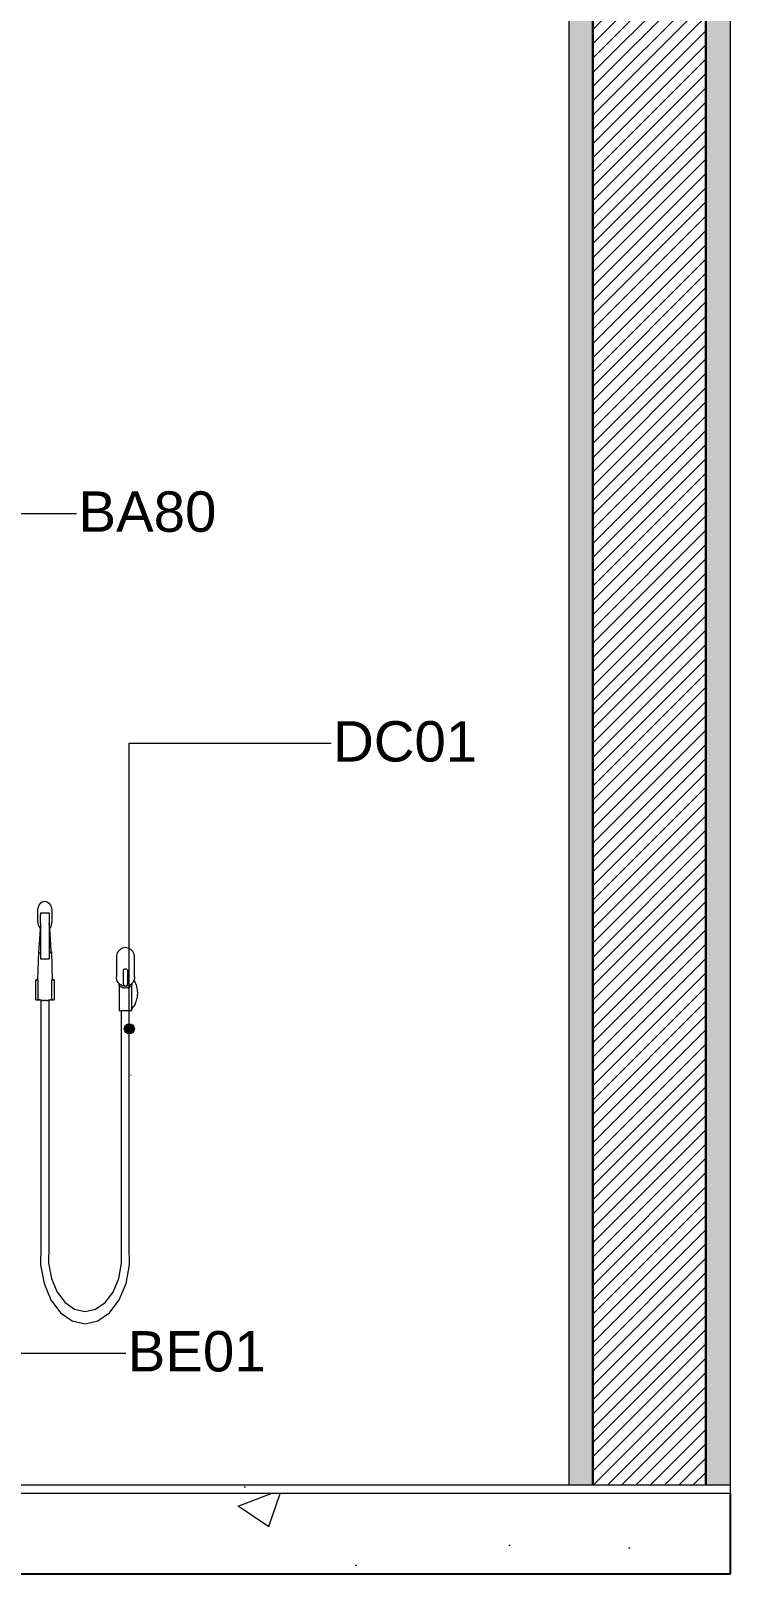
# Model space of a CAD drawing. Header units: metres. Extents: x -1.9 to 95.3, y -2.2 to 2.5.
# Drawn here: x 54.464 to 55.33, y -2.225 to -0.314 of the extents above; entities that cross this region are included whole.
import ezdxf

# ---------------------------------------------------------------- set-up
doc = ezdxf.new("R2010")
doc.units = ezdxf.units.M
doc.header["$MEASUREMENT"] = 0
for name, color, linetype, lineweight, true_color in [('LAJES.EST_Caneta_No__254', 7, 'Continuous', 0, 0xd1c9ad), ('LAJES.EST_Caneta_No__97', 7, 'Continuous', 13, 0x6b6b6b), ('LOUCAS-METAIS.ARQ_Caneta_No__96', 7, 'Continuous', 0, 0xb6b6b6)]:
    doc.layers.add(name, color=color, linetype=linetype, lineweight=lineweight, true_color=true_color)
for name, color, linetype, lineweight in [('LAJES.EST_Caneta_No__4', 7, 'Continuous', 25), ('LAJES.EST_Caneta_No__7', 7, 'Continuous', 13), ('NOTAS-LAYOUT.EXEC_Caneta_No__241', 7, 'Continuous', 13), ('NOTAS-LAYOUT.EXEC_Caneta_No__5', 7, 'Continuous', 20), ('PAREDE CONSTRUIR_Caneta_No__241', 7, 'Continuous', 13), ('PAREDE CONSTRUIR_Caneta_No__3', 7, 'Continuous', 30)]:
    doc.layers.add(name, color=color, linetype=linetype, lineweight=lineweight)
doc.layers.add('NOTAS-LAYOUT.EXEC', color=7, linetype='Continuous')
doc.layers.add('PAREDE CONSTRUIR', color=7, linetype='Continuous')
doc.styles.add('GENERATED_STYLE_1', font='arial.ttf')
pattern_1 = [(45, (107.68106, -1.615), (-0.159099, 0.159099), [0, -0.15, 0, -0.225]), (110, (108.18106, -1.615), (0.2114308, 0.0769545), [0, -0.11, 0, -0.19])]
pattern_2 = [(50, (107.68106, -2.115), (-0.546554, 0.0478173), [0.05715, -0.62865]), (355, (107.68106, -2.115), (-0.10573, 0.5731705), [0.04572, -0.502922]), (100.4514, (107.7266, -2.119), (0.4408237, 0.525353), [0.04857, -0.534271]), (46.1842, (107.68106, -1.9626), (-0.813237, 0.126127), [0.085725, -0.942975]), (96.6356, (107.7488, -1.9731), (0.712212, 0.742278), [0.072855, -0.801407]), (351.1842, (107.6811, -1.9626), (0.712212, 0.742278), [0.06858, -0.754379]), (21, (107.75726, -2.0007), (-0.454843, 0.3067956), [0.05715, -0.62865]), (326, (107.75726, -2.0007), (0.185406, 0.552564), [0.04572, -0.50292]), (71.4514, (107.79517, -2.02627), (0.6402493, 0.2457683), [0.04857, -0.53427]), (37.5, (107.68106, -2.115), (0.0092658, 0.2536651), [0, -0.496824, 0, -0.51054, 0, -0.504825]), (7.5, (107.68106, -2.115), (0.200459, 0.3005417), [0, -0.291084, 0, -0.485394, 0, -0.192405]), (327.5, (107.51114, -2.115), (-0.4067718, 0.0171862), [0, -0.1905, 0, -0.59436, 0, -0.78867]), (317.5, (107.43494, -2.115), (0.4443875, 0.0762795), [0, -0.24765, 0, -0.394716, 0, -0.56007])]

# ---------------------------------------------------------------- blocks, each defined once
blk = doc.blocks.new('Label_41_13', base_point=(54.2705, -1.265))
at = {"layer": 'NOTAS-LAYOUT.EXEC', "linetype": 'Continuous', "lineweight": 0, "true_color": 0x000000}
blk.add_hatch(color=18, dxfattribs=at).paths.add_polyline_path([(54.2643, -1.265), (54.2648, -1.2674), (54.2661, -1.2694), (54.2681, -1.2708), (54.2705, -1.2712), (54.2729, -1.2708), (54.2749, -1.2694), (54.2763, -1.2674), (54.2768, -1.265), (54.2763, -1.2626), (54.2749, -1.2606), (54.2729, -1.2592), (54.2705, -1.2587), (54.2681, -1.2592), (54.2661, -1.2606), (54.2648, -1.2626)])
at = {"layer": 'NOTAS-LAYOUT.EXEC_Caneta_No__241', "color": 7, "linetype": 'Continuous', "lineweight": 13}
for p, q in [((54.2705, -1.2587), (54.2705, -0.9114)), ((54.2705, -0.9114), (54.5205, -0.9114))]:
    blk.add_line(p, q, dxfattribs=at)
at = {"layer": 'NOTAS-LAYOUT.EXEC_Caneta_No__5', "color": 7, "linetype": 'Continuous', "lineweight": 20}
blk.add_circle((54.2705, -1.265), 0.00625, dxfattribs=at)
at = {"layer": 'NOTAS-LAYOUT.EXEC_Caneta_No__241', "color": 7, "lineweight": 13, "insert": (54.523, -0.8841), "char_height": 0.05, "attachment_point": 1, "style": 'GENERATED_STYLE_1'}
blk.add_mtext('\\A1;{\\pql;\\pt0,241;\\fArial|b0|i0|c0|p0;\\W1.000000;BA80\\fArial|b0|i0|c0|p0;\\W1.000000;\\A1{\\H.66x;\\S^  ;}\\fArial|b0|i0|c0|p0;\\W1.000000;\\fArial|b0|i0|c0|p0;\\W1.000000;\\A1{\\H.66x;\\S^  ;}\\fArial|b0|i0|c0|p0;\\W1.000000;\\fArial|b0|i0|c0|p0;\\W1.000000;\\fArial|b0|i0|c0|p0;\\W1.000000;\\fArial|b0|i0|c0|p0;\\W1.000000;\\fArial|b0|i0|c0|p0;\\W1.000000;\\fArial|b0|i0|c0|p0;\\W1.000000;\\fArial|b0|i0|c0|p0;\\W1.000000;\\A1{\\H.66x;\\S^  ;}\\fArial|b0|i0|c0|p0;\\W1.000000;\\fArial|b0|i0|c0|p0;\\W1.000000;\\A1{\\H.66x;\\S^  ;}\\fArial|b0|i0|c0|p0;\\W1.000000;\\fArial|b0|i0|c0|p0;\\W1.000000;\\fArial|b0|i0|c0|p0;\\W1.000000;\\fArial|b0|i0|c0|p0;\\W1.000000;\\fArial|b0|i0|c0|p0;\\W1.000000;\\fArial|b0|i0|c0|p0;\\W1.000000;\\fArial|b0|i0|c0|p0;\\W1.000000;\\A1{\\H.66x;\\S^  ;}\\fArial|b0|i0|c0|p0;\\W1.000000;\\fArial|b0|i0|c0|p0;\\W1.000000;\\A1{\\H.66x;\\S^  ;}\\fArial|b0|i0|c0|p0;\\W1.000000;\\fArial|b0|i0|c0|p0;\\W1.000000;\\fArial|b0|i0|c0|p0;\\W1.000000;\\fArial|b0|i0|c0|p0;\\W1.000000;\\fArial|b0|i0|c0|p0;\\W1.000000;\\fArial|b0|i0|c0|p0;\\W1.000000;\\fArial|b0|i0|c0|p0;\\W1.000000;\\A1{\\H.66x;\\S^  ;}\\fArial|b0|i0|c0|p0;\\W1.000000;\\fArial|b0|i0|c0|p0;\\W1.000000;\\A1{\\H.66x;\\S^  ;}\\fArial|b0|i0|c0|p0;\\W1.000000;\\fArial|b0|i0|c0|p0;\\W1.000000;\\fArial|b0|i0|c0|p0;\\W1.000000;\\fArial|b0|i0|c0|p0;\\W1.000000;\\fArial|b0|i0|c0|p0;\\W1.000000;\\fArial|b0|i0|c0|p0;\\W1.000000;\\fArial|b0|i0|c0|p0;\\W1.000000;\\A1{\\H.66x;\\S^  ;}\\fArial|b0|i0|c0|p0;\\W1.000000;\\fArial|b0|i0|c0|p0;\\W1.000000;\\A1{\\H.66x;\\S^  ;}\\fArial|b0|i0|c0|p0;\\W1.000000;\\fArial|b0|i0|c0|p0;\\W1.000000;\\fArial|b0|i0|c0|p0;\\W1.000000;\\fArial|b0|i0|c0|p0;\\W1.000000;\\fArial|b0|i0|c0|p0;\\W1.000000;\\fArial|b0|i0|c0|p0;\\W1.000000;\\fArial|b0|i0|c0|p0;\\W1.000000;\\A1{\\H.66x;\\S^  ;}\\fArial|b0|i0|c0|p0;\\W1.000000;}', dxfattribs=at)
blk = doc.blocks.new('Label_42_13', base_point=(54.586, -1.5496))
at = {"layer": 'NOTAS-LAYOUT.EXEC', "linetype": 'Continuous', "lineweight": 0, "true_color": 0x000000}
blk.add_hatch(color=18, dxfattribs=at).paths.add_polyline_path([(54.5798, -1.5496), (54.5803, -1.552), (54.5816, -1.5541), (54.5837, -1.5554), (54.586, -1.5559), (54.5884, -1.5554), (54.5905, -1.5541), (54.5918, -1.552), (54.5923, -1.5496), (54.5918, -1.5472), (54.5905, -1.5452), (54.5884, -1.5439), (54.586, -1.5434), (54.5837, -1.5439), (54.5816, -1.5452), (54.5803, -1.5472)])
at = {"layer": 'NOTAS-LAYOUT.EXEC_Caneta_No__241', "color": 7, "linetype": 'Continuous', "lineweight": 13}
for p, q in [((54.586, -1.5434), (54.586, -1.1961)), ((54.586, -1.1961), (54.836, -1.1961))]:
    blk.add_line(p, q, dxfattribs=at)
at = {"layer": 'NOTAS-LAYOUT.EXEC_Caneta_No__5', "color": 7, "linetype": 'Continuous', "lineweight": 20}
blk.add_circle((54.586, -1.5496), 0.00625, dxfattribs=at)
at = {"layer": 'NOTAS-LAYOUT.EXEC_Caneta_No__241', "color": 7, "lineweight": 13, "insert": (54.8385, -1.1687), "char_height": 0.05, "attachment_point": 1, "style": 'GENERATED_STYLE_1'}
blk.add_mtext('\\A1;{\\pql;\\pt0,241;\\fArial|b0|i0|c0|p0;\\W1.000000;DC01\\fArial|b0|i0|c0|p0;\\W1.000000;\\A1{\\H.66x;\\S^  ;}\\fArial|b0|i0|c0|p0;\\W1.000000;\\fArial|b0|i0|c0|p0;\\W1.000000;\\A1{\\H.66x;\\S^  ;}\\fArial|b0|i0|c0|p0;\\W1.000000;\\fArial|b0|i0|c0|p0;\\W1.000000;\\fArial|b0|i0|c0|p0;\\W1.000000;\\fArial|b0|i0|c0|p0;\\W1.000000;\\fArial|b0|i0|c0|p0;\\W1.000000;\\fArial|b0|i0|c0|p0;\\W1.000000;\\fArial|b0|i0|c0|p0;\\W1.000000;\\A1{\\H.66x;\\S^  ;}\\fArial|b0|i0|c0|p0;\\W1.000000;\\fArial|b0|i0|c0|p0;\\W1.000000;\\A1{\\H.66x;\\S^  ;}\\fArial|b0|i0|c0|p0;\\W1.000000;\\fArial|b0|i0|c0|p0;\\W1.000000;\\fArial|b0|i0|c0|p0;\\W1.000000;\\fArial|b0|i0|c0|p0;\\W1.000000;\\fArial|b0|i0|c0|p0;\\W1.000000;\\fArial|b0|i0|c0|p0;\\W1.000000;\\fArial|b0|i0|c0|p0;\\W1.000000;\\A1{\\H.66x;\\S^  ;}\\fArial|b0|i0|c0|p0;\\W1.000000;\\fArial|b0|i0|c0|p0;\\W1.000000;\\A1{\\H.66x;\\S^  ;}\\fArial|b0|i0|c0|p0;\\W1.000000;\\fArial|b0|i0|c0|p0;\\W1.000000;\\fArial|b0|i0|c0|p0;\\W1.000000;\\fArial|b0|i0|c0|p0;\\W1.000000;\\fArial|b0|i0|c0|p0;\\W1.000000;\\fArial|b0|i0|c0|p0;\\W1.000000;\\fArial|b0|i0|c0|p0;\\W1.000000;\\A1{\\H.66x;\\S^  ;}\\fArial|b0|i0|c0|p0;\\W1.000000;\\fArial|b0|i0|c0|p0;\\W1.000000;\\A1{\\H.66x;\\S^  ;}\\fArial|b0|i0|c0|p0;\\W1.000000;\\fArial|b0|i0|c0|p0;\\W1.000000;\\fArial|b0|i0|c0|p0;\\W1.000000;\\fArial|b0|i0|c0|p0;\\W1.000000;\\fArial|b0|i0|c0|p0;\\W1.000000;\\fArial|b0|i0|c0|p0;\\W1.000000;\\fArial|b0|i0|c0|p0;\\W1.000000;\\A1{\\H.66x;\\S^  ;}\\fArial|b0|i0|c0|p0;\\W1.000000;\\fArial|b0|i0|c0|p0;\\W1.000000;\\A1{\\H.66x;\\S^  ;}\\fArial|b0|i0|c0|p0;\\W1.000000;\\fArial|b0|i0|c0|p0;\\W1.000000;\\fArial|b0|i0|c0|p0;\\W1.000000;\\fArial|b0|i0|c0|p0;\\W1.000000;\\fArial|b0|i0|c0|p0;\\W1.000000;\\fArial|b0|i0|c0|p0;\\W1.000000;\\fArial|b0|i0|c0|p0;\\W1.000000;\\A1{\\H.66x;\\S^  ;}\\fArial|b0|i0|c0|p0;\\W1.000000;}', dxfattribs=at)
blk = doc.blocks.new('Label_43_13', base_point=(54.3315, -1.7211))
at = {"layer": 'NOTAS-LAYOUT.EXEC', "linetype": 'Continuous', "lineweight": 0, "true_color": 0x000000}
blk.add_hatch(color=18, dxfattribs=at).paths.add_polyline_path([(54.3253, -1.7211), (54.3258, -1.7235), (54.3271, -1.7255), (54.3291, -1.7268), (54.3315, -1.7273), (54.3339, -1.7268), (54.336, -1.7255), (54.3373, -1.7235), (54.3378, -1.7211), (54.3373, -1.7187), (54.336, -1.7166), (54.3339, -1.7153), (54.3315, -1.7148), (54.3291, -1.7153), (54.3271, -1.7166), (54.3258, -1.7187)])
at = {"layer": 'NOTAS-LAYOUT.EXEC_Caneta_No__241', "color": 7, "linetype": 'Continuous', "lineweight": 13}
for p, q in [((54.3315, -1.7273), (54.3315, -1.9513)), ((54.3315, -1.9513), (54.5815, -1.9513))]:
    blk.add_line(p, q, dxfattribs=at)
at = {"layer": 'NOTAS-LAYOUT.EXEC_Caneta_No__5', "color": 7, "linetype": 'Continuous', "lineweight": 20}
blk.add_circle((54.3315, -1.7211), 0.00625, dxfattribs=at)
at = {"layer": 'NOTAS-LAYOUT.EXEC_Caneta_No__241', "color": 7, "lineweight": 13, "insert": (54.584, -1.924), "char_height": 0.05, "attachment_point": 1, "style": 'GENERATED_STYLE_1'}
blk.add_mtext('\\A1;{\\pql;\\pt0,241;\\fArial|b0|i0|c0|p0;\\W1.000000;BE01\\fArial|b0|i0|c0|p0;\\W1.000000;\\A1{\\H.66x;\\S^  ;}\\fArial|b0|i0|c0|p0;\\W1.000000;\\fArial|b0|i0|c0|p0;\\W1.000000;\\A1{\\H.66x;\\S^  ;}\\fArial|b0|i0|c0|p0;\\W1.000000;\\fArial|b0|i0|c0|p0;\\W1.000000;\\fArial|b0|i0|c0|p0;\\W1.000000;\\fArial|b0|i0|c0|p0;\\W1.000000;\\fArial|b0|i0|c0|p0;\\W1.000000;\\fArial|b0|i0|c0|p0;\\W1.000000;\\fArial|b0|i0|c0|p0;\\W1.000000;\\A1{\\H.66x;\\S^  ;}\\fArial|b0|i0|c0|p0;\\W1.000000;\\fArial|b0|i0|c0|p0;\\W1.000000;\\A1{\\H.66x;\\S^  ;}\\fArial|b0|i0|c0|p0;\\W1.000000;\\fArial|b0|i0|c0|p0;\\W1.000000;\\fArial|b0|i0|c0|p0;\\W1.000000;\\fArial|b0|i0|c0|p0;\\W1.000000;\\fArial|b0|i0|c0|p0;\\W1.000000;\\fArial|b0|i0|c0|p0;\\W1.000000;\\fArial|b0|i0|c0|p0;\\W1.000000;\\A1{\\H.66x;\\S^  ;}\\fArial|b0|i0|c0|p0;\\W1.000000;\\fArial|b0|i0|c0|p0;\\W1.000000;\\A1{\\H.66x;\\S^  ;}\\fArial|b0|i0|c0|p0;\\W1.000000;\\fArial|b0|i0|c0|p0;\\W1.000000;\\fArial|b0|i0|c0|p0;\\W1.000000;\\fArial|b0|i0|c0|p0;\\W1.000000;\\fArial|b0|i0|c0|p0;\\W1.000000;\\fArial|b0|i0|c0|p0;\\W1.000000;\\fArial|b0|i0|c0|p0;\\W1.000000;\\A1{\\H.66x;\\S^  ;}\\fArial|b0|i0|c0|p0;\\W1.000000;\\fArial|b0|i0|c0|p0;\\W1.000000;\\A1{\\H.66x;\\S^  ;}\\fArial|b0|i0|c0|p0;\\W1.000000;\\fArial|b0|i0|c0|p0;\\W1.000000;\\fArial|b0|i0|c0|p0;\\W1.000000;\\fArial|b0|i0|c0|p0;\\W1.000000;\\fArial|b0|i0|c0|p0;\\W1.000000;\\fArial|b0|i0|c0|p0;\\W1.000000;\\fArial|b0|i0|c0|p0;\\W1.000000;\\A1{\\H.66x;\\S^  ;}\\fArial|b0|i0|c0|p0;\\W1.000000;\\fArial|b0|i0|c0|p0;\\W1.000000;\\A1{\\H.66x;\\S^  ;}\\fArial|b0|i0|c0|p0;\\W1.000000;\\fArial|b0|i0|c0|p0;\\W1.000000;\\fArial|b0|i0|c0|p0;\\W1.000000;\\fArial|b0|i0|c0|p0;\\W1.000000;\\fArial|b0|i0|c0|p0;\\W1.000000;\\fArial|b0|i0|c0|p0;\\W1.000000;\\fArial|b0|i0|c0|p0;\\W1.000000;\\A1{\\H.66x;\\S^  ;}\\fArial|b0|i0|c0|p0;\\W1.000000;}', dxfattribs=at)

msp = doc.modelspace()

# ---------------------------------------------------------------- hatches: boundary and pattern name
at = {"layer": 'LAJES.EST_Caneta_No__254', "linetype": 'Continuous', "lineweight": 0, "true_color": 0xd1c9ad}
h = msp.add_hatch(dxfattribs=at)
h.set_pattern_fill('Haie_OD_000d', color=9, style=0, pattern_type=2)
h.set_pattern_definition(pattern_1)
h.paths.add_polyline_path([(53.4332, -2.115), (53.4332, -2.125), (55.1305, -2.125), (55.1305, -2.115)])
h = msp.add_hatch(dxfattribs=at)
h.set_pattern_fill('Haie_OD_000d', color=9, style=0, pattern_type=2)
h.set_pattern_definition(pattern_1)
h.paths.add_polyline_path([(55.1305, -2.115), (55.1305, -2.125), (55.3305, -2.125), (55.3305, -2.115)])
at = {"layer": 'LAJES.EST_Caneta_No__97', "linetype": 'Continuous', "lineweight": 13, "true_color": 0x6b6b6b}
h = msp.add_hatch(dxfattribs=at)
h.set_pattern_fill('AR_CONC_000d', color=251, style=0, pattern_type=2)
h.set_pattern_definition(pattern_2)
h.paths.add_polyline_path([(53.4332, -2.225), (55.1305, -2.225), (55.1305, -2.125), (53.4332, -2.125)])
h = msp.add_hatch(dxfattribs=at)
h.set_pattern_fill('AR_CONC_000d', color=251, style=0, pattern_type=2)
h.set_pattern_definition(pattern_2)
h.paths.add_polyline_path([(55.1305, -2.125), (55.1305, -2.225), (55.3305, -2.225), (55.3305, -2.125)])
at = {"layer": 'PAREDE CONSTRUIR', "linetype": 'Continuous', "lineweight": 0, "true_color": 0xffffff}
for points in [[(55.1305, 1.435), (55.1305, -2.115), (55.1605, -2.115), (55.1605, 1.435)], [(55.3305, 1.435), (55.3005, 1.435), (55.3005, -2.115), (55.3305, -2.115)]]:
    msp.add_hatch(color=7, dxfattribs=at).paths.add_polyline_path(points)
at = {"layer": 'PAREDE CONSTRUIR', "linetype": 'Continuous', "lineweight": 0, "true_color": 0x000000}
h = msp.add_hatch(dxfattribs=at)
h.set_pattern_fill('common_brick_000d', color=18, style=0, pattern_type=2)
h.set_pattern_definition([(45, (107.681063, -2.115), (-0.0088388348, 0.0088388348), [])])
h.paths.add_polyline_path([(55.1605, -2.115), (55.3005, -2.115), (55.3005, 1.435), (55.1605, 1.435)])

# ---------------------------------------------------------------- linework, layer by layer
at = {"layer": 'LAJES.EST_Caneta_No__4', "color": 7, "linetype": 'Continuous', "lineweight": 25}
for p, q in [((55.3305, -2.125), (55.3305, -2.225)), ((55.1305, -2.225), (53.4332, -2.225)), ((55.3305, -2.225), (55.1305, -2.225))]:
    msp.add_line(p, q, dxfattribs=at)
at = {"layer": 'LAJES.EST_Caneta_No__7', "color": 7, "linetype": 'Continuous', "lineweight": 13}
for p, q in [((55.1305, -2.115), (53.4332, -2.115)), ((55.3305, -2.115), (55.3305, -2.125)), ((55.1305, -2.125), (53.4332, -2.125)), ((55.3305, -2.125), (55.1305, -2.125))]:
    msp.add_line(p, q, dxfattribs=at)
at = {"layer": 'LAJES.EST_Caneta_No__7', "color": 7, "linetype": 'Continuous', "lineweight": 13, "flags": 128}
msp.add_lwpolyline([(55.3305, -2.115), (55.3005, -2.115), (55.1605, -2.115), (55.1305, -2.115)], dxfattribs=at)
at = {"layer": 'LOUCAS-METAIS.ARQ_Caneta_No__96', "color": 253, "linetype": 'Continuous', "lineweight": 0, "true_color": 0xb6b6b6}
for p, q in [((54.4744, -1.3965), (54.4763, -1.3938)), ((54.4763, -1.3938), (54.4787, -1.3921)), ((54.4787, -1.3921), (54.4814, -1.3916)), ((54.4814, -1.3916), (54.484, -1.3923)), ((54.484, -1.3923), (54.4863, -1.394)), ((54.4863, -1.394), (54.4883, -1.3966)), ((54.4727, -1.4033), (54.4732, -1.3997)), ((54.4727, -1.4068), (54.4727, -1.4033)), ((54.4728, -1.4139), (54.4727, -1.4068)), ((54.4728, -1.4175), (54.4728, -1.4139)), ((54.4732, -1.3997), (54.4744, -1.3965)), ((54.4761, -1.4061), (54.4793, -1.4061)), ((54.4761, -1.4061), (54.4761, -1.4083)), ((54.4761, -1.4084), (54.4761, -1.4083)), ((54.4761, -1.4186), (54.4761, -1.4084)), ((54.4794, -1.4061), (54.4793, -1.4061)), ((54.4794, -1.4061), (54.483, -1.4061)), ((54.4831, -1.4061), (54.483, -1.4061)), ((54.4831, -1.4061), (54.4867, -1.4061)), ((54.4867, -1.4061), (54.4868, -1.4073)), ((54.4868, -1.4073), (54.4868, -1.4087)), ((54.4868, -1.4087), (54.4868, -1.4105)), ((54.4868, -1.4105), (54.4868, -1.4124)), ((54.4868, -1.4124), (54.4868, -1.4146)), ((54.4883, -1.3966), (54.4895, -1.3997)), ((54.4895, -1.3997), (54.49, -1.4033)), ((54.49, -1.4033), (54.49, -1.4068)), ((54.49, -1.4068), (54.4901, -1.4139)), ((54.4901, -1.4139), (54.4901, -1.4175)), ((54.4728, -1.4175), (54.4732, -1.421)), ((54.4732, -1.421), (54.4745, -1.4242)), ((54.4756, -1.4261), (54.4742, -1.445)), ((54.4745, -1.4242), (54.4756, -1.4256)), ((54.4761, -1.4185), (54.4756, -1.4261)), ((54.4761, -1.4185), (54.4761, -1.4209)), ((54.4761, -1.4209), (54.4761, -1.4237)), ((54.4761, -1.4237), (54.4761, -1.4245)), ((54.4761, -1.4245), (54.4761, -1.4281)), ((54.4761, -1.4281), (54.4761, -1.4322)), ((54.4761, -1.4322), (54.4761, -1.4368)), ((54.4868, -1.4146), (54.4868, -1.4241)), ((54.4873, -1.4261), (54.4868, -1.4191)), ((54.4868, -1.4241), (54.4868, -1.4337)), ((54.4873, -1.4258), (54.4883, -1.4243)), ((54.4886, -1.445), (54.4873, -1.4261)), ((54.4883, -1.4243), (54.4896, -1.4211)), ((54.4896, -1.4211), (54.4901, -1.4175)), ((54.4742, -1.445), (54.4735, -1.4545)), ((54.4761, -1.4368), (54.4761, -1.4631)), ((54.4868, -1.4337), (54.4868, -1.4432)), ((54.4868, -1.4432), (54.4868, -1.4528)), ((54.4893, -1.4545), (54.4886, -1.445)), ((54.5746, -1.4514), (54.5732, -1.4526)), ((54.5761, -1.4504), (54.5746, -1.4514)), ((54.5777, -1.4497), (54.5761, -1.4504)), ((54.5794, -1.4492), (54.5777, -1.4497)), ((54.5812, -1.4491), (54.5794, -1.4492)), ((54.583, -1.4492), (54.5812, -1.4491)), ((54.5847, -1.4497), (54.583, -1.4492)), ((54.5863, -1.4504), (54.5847, -1.4497)), ((54.5878, -1.4514), (54.5863, -1.4504)), ((54.5892, -1.4526), (54.5878, -1.4514)), ((54.4733, -1.4544), (54.4724, -1.489)), ((54.4734, -1.4541), (54.4733, -1.4544)), ((54.4736, -1.4539), (54.4734, -1.4541)), ((54.4739, -1.4552), (54.4735, -1.4545)), ((54.4751, -1.4558), (54.4739, -1.4552)), ((54.4761, -1.4561), (54.4751, -1.4558)), ((54.4761, -1.4631), (54.4868, -1.4631)), ((54.4868, -1.4528), (54.4868, -1.4625)), ((54.4877, -1.4558), (54.4868, -1.456)), ((54.4868, -1.4625), (54.4868, -1.4631)), ((54.4889, -1.4551), (54.4877, -1.4558)), ((54.4893, -1.4545), (54.4889, -1.4551)), ((54.4889, -1.4551), (54.4889, -1.4551)), ((54.4889, -1.4551), (54.4889, -1.4551)), ((54.4894, -1.4541), (54.4893, -1.4539)), ((54.4895, -1.4544), (54.4894, -1.4541)), ((54.4895, -1.4544), (54.4904, -1.489)), ((54.57, -1.4592), (54.5699, -1.4611)), ((54.5699, -1.4611), (54.5699, -1.4851)), ((54.5705, -1.4574), (54.57, -1.4592)), ((54.5711, -1.4556), (54.5705, -1.4574)), ((54.5721, -1.454), (54.5711, -1.4556)), ((54.5732, -1.4526), (54.5721, -1.454)), ((54.5904, -1.454), (54.5892, -1.4526)), ((54.5913, -1.4556), (54.5904, -1.454)), ((54.592, -1.4574), (54.5913, -1.4556)), ((54.5924, -1.4592), (54.592, -1.4574)), ((54.5925, -1.4611), (54.5924, -1.4592)), ((54.5925, -1.4851), (54.5925, -1.4611)), ((54.47, -1.5137), (54.47, -1.489)), ((54.47, -1.489), (54.4701, -1.489)), ((54.4701, -1.489), (54.4702, -1.489)), ((54.4702, -1.489), (54.4705, -1.489)), ((54.4711, -1.489), (54.4705, -1.489)), ((54.4711, -1.489), (54.4718, -1.489)), ((54.4718, -1.489), (54.4728, -1.489)), ((54.4728, -1.489), (54.4728, -1.5137)), ((54.4901, -1.4949), (54.4901, -1.489)), ((54.4901, -1.489), (54.491, -1.489)), ((54.491, -1.489), (54.4917, -1.489)), ((54.4923, -1.489), (54.4917, -1.489)), ((54.4926, -1.489), (54.4923, -1.489)), ((54.4927, -1.489), (54.4926, -1.489)), ((54.4927, -1.489), (54.4927, -1.5137)), ((54.57, -1.487), (54.5699, -1.4851)), ((54.5704, -1.4888), (54.57, -1.487)), ((54.5711, -1.4906), (54.5704, -1.4888)), ((54.572, -1.4922), (54.5711, -1.4906)), ((54.5786, -1.4777), (54.5787, -1.4772)), ((54.5786, -1.4781), (54.5786, -1.4777)), ((54.5786, -1.4939), (54.5786, -1.4781)), ((54.5787, -1.4772), (54.5789, -1.4768)), ((54.5791, -1.4765), (54.5789, -1.4768)), ((54.5791, -1.4765), (54.5793, -1.4761)), ((54.5793, -1.4761), (54.5797, -1.4758)), ((54.5797, -1.4758), (54.58, -1.4756)), ((54.58, -1.4756), (54.5804, -1.4754)), ((54.5804, -1.4754), (54.5808, -1.4753)), ((54.5808, -1.4753), (54.5812, -1.4753)), ((54.5812, -1.4753), (54.5816, -1.4753)), ((54.5816, -1.4753), (54.5821, -1.4754)), ((54.5821, -1.4754), (54.5824, -1.4756)), ((54.5824, -1.4756), (54.5828, -1.4758)), ((54.5828, -1.4758), (54.5831, -1.4761)), ((54.5831, -1.4761), (54.5834, -1.4765)), ((54.5834, -1.4765), (54.5836, -1.4768)), ((54.5836, -1.4768), (54.5838, -1.4772)), ((54.5838, -1.4772), (54.5839, -1.4777)), ((54.5839, -1.4777), (54.5839, -1.4781)), ((54.5839, -1.4781), (54.5839, -1.4939)), ((54.5913, -1.4906), (54.5903, -1.4922)), ((54.5919, -1.4888), (54.5913, -1.4906)), ((54.5916, -1.4896), (54.5917, -1.4897)), ((54.5917, -1.4897), (54.5933, -1.4924)), ((54.5923, -1.487), (54.5919, -1.4888)), ((54.5925, -1.4851), (54.5923, -1.487)), ((54.4901, -1.5129), (54.4901, -1.4949)), ((54.5732, -1.4936), (54.572, -1.4922)), ((54.5732, -1.5057), (54.5731, -1.5057)), ((54.5732, -1.4962), (54.5732, -1.4936)), ((54.5745, -1.4949), (54.5732, -1.4936)), ((54.5732, -1.4941), (54.5733, -1.4941)), ((54.5732, -1.4941), (54.5732, -1.4941)), ((54.5732, -1.4942), (54.5733, -1.4942)), ((54.5732, -1.4962), (54.5732, -1.5275)), ((54.5732, -1.4962), (54.5732, -1.4975)), ((54.5732, -1.4975), (54.5732, -1.4987)), ((54.5732, -1.4987), (54.5732, -1.4997)), ((54.5732, -1.4997), (54.5732, -1.5007)), ((54.5732, -1.5007), (54.5732, -1.5015)), ((54.5732, -1.5023), (54.5732, -1.5015)), ((54.5732, -1.5023), (54.5732, -1.5029)), ((54.5732, -1.5029), (54.5732, -1.5035)), ((54.5732, -1.5035), (54.5732, -1.504)), ((54.5732, -1.504), (54.5732, -1.5044)), ((54.5732, -1.5044), (54.5732, -1.5047)), ((54.5732, -1.5047), (54.5732, -1.505)), ((54.5732, -1.505), (54.5732, -1.5052)), ((54.5732, -1.5052), (54.5732, -1.5054)), ((54.5732, -1.5054), (54.5732, -1.5055)), ((54.5732, -1.5055), (54.5732, -1.5056)), ((54.5732, -1.5056), (54.5732, -1.5057)), ((54.5733, -1.4942), (54.5734, -1.4955)), ((54.5735, -1.4955), (54.5734, -1.4955)), ((54.5735, -1.4955), (54.5736, -1.4955)), ((54.5736, -1.4955), (54.574, -1.4964)), ((54.5741, -1.4964), (54.574, -1.4964)), ((54.5747, -1.497), (54.5741, -1.4964)), ((54.5761, -1.4958), (54.5745, -1.4949)), ((54.5749, -1.4974), (54.5747, -1.497)), ((54.5755, -1.4976), (54.5749, -1.4974)), ((54.5762, -1.4982), (54.5755, -1.4976)), ((54.5777, -1.4966), (54.5761, -1.4958)), ((54.5764, -1.4982), (54.5762, -1.4982)), ((54.5764, -1.4982), (54.5765, -1.4982)), ((54.5776, -1.4987), (54.5765, -1.4982)), ((54.5777, -1.4988), (54.5776, -1.4987)), ((54.5794, -1.497), (54.5777, -1.4966)), ((54.5787, -1.4989), (54.5777, -1.4988)), ((54.5786, -1.4939), (54.5786, -1.4943)), ((54.5786, -1.4943), (54.5787, -1.4948)), ((54.5787, -1.4948), (54.5789, -1.4952)), ((54.5794, -1.4992), (54.5787, -1.4989)), ((54.5789, -1.4952), (54.5791, -1.4956)), ((54.5791, -1.4956), (54.5794, -1.4959)), ((54.5794, -1.4959), (54.5797, -1.4962)), ((54.5812, -1.4972), (54.5794, -1.497)), ((54.5799, -1.4991), (54.5794, -1.4992)), ((54.5797, -1.4962), (54.58, -1.4964)), ((54.5812, -1.4993), (54.5799, -1.4991)), ((54.58, -1.4964), (54.5804, -1.4966)), ((54.5804, -1.4966), (54.5808, -1.4967)), ((54.5808, -1.4967), (54.5812, -1.4967)), ((54.5812, -1.4967), (54.5817, -1.4967)), ((54.583, -1.497), (54.5812, -1.4972)), ((54.5824, -1.4991), (54.5812, -1.4993)), ((54.5817, -1.4967), (54.5821, -1.4966)), ((54.5821, -1.4966), (54.5825, -1.4964)), ((54.583, -1.4992), (54.5824, -1.4991)), ((54.5825, -1.4964), (54.5828, -1.4962)), ((54.5828, -1.4962), (54.5831, -1.4959)), ((54.5847, -1.4966), (54.583, -1.497)), ((54.5836, -1.4989), (54.583, -1.4992)), ((54.5831, -1.4959), (54.5834, -1.4956)), ((54.5834, -1.4956), (54.5836, -1.4952)), ((54.5836, -1.4952), (54.5838, -1.4948)), ((54.5846, -1.4988), (54.5836, -1.4989)), ((54.5838, -1.4948), (54.5839, -1.4943)), ((54.5839, -1.4943), (54.5839, -1.4939)), ((54.5846, -1.4988), (54.5848, -1.4987)), ((54.5863, -1.4958), (54.5847, -1.4966)), ((54.5859, -1.4982), (54.5848, -1.4987)), ((54.5859, -1.4982), (54.586, -1.4982)), ((54.5862, -1.4982), (54.586, -1.4982)), ((54.5862, -1.4982), (54.5868, -1.4976)), ((54.5878, -1.4949), (54.5863, -1.4958)), ((54.5868, -1.4976), (54.5874, -1.4974)), ((54.5876, -1.497), (54.5874, -1.4974)), ((54.5883, -1.4964), (54.5876, -1.497)), ((54.5892, -1.4936), (54.5878, -1.4949)), ((54.5884, -1.4964), (54.5883, -1.4964)), ((54.5888, -1.4955), (54.5884, -1.4964)), ((54.5889, -1.4955), (54.5888, -1.4955)), ((54.5888, -1.4955), (54.5888, -1.4955)), ((54.589, -1.4942), (54.5889, -1.4955)), ((54.589, -1.4941), (54.589, -1.4941)), ((54.5891, -1.4937), (54.5891, -1.4942)), ((54.589, -1.4941), (54.5891, -1.4941)), ((54.5891, -1.4941), (54.5891, -1.4941)), ((54.5891, -1.4942), (54.589, -1.4942)), ((54.5891, -1.5275), (54.5891, -1.4942)), ((54.5903, -1.4922), (54.5892, -1.4936)), ((54.5933, -1.4924), (54.5945, -1.4954)), ((54.5945, -1.4954), (54.5954, -1.4987)), ((54.5954, -1.4987), (54.5959, -1.5022)), ((54.5959, -1.5092), (54.5954, -1.5127)), ((54.5959, -1.5022), (54.5961, -1.5057)), ((54.5961, -1.5057), (54.5959, -1.5092)), ((54.47, -1.5137), (54.4701, -1.5137)), ((54.4701, -1.5137), (54.4702, -1.5137)), ((54.4702, -1.5137), (54.4705, -1.5137)), ((54.4705, -1.5137), (54.4711, -1.5137)), ((54.4711, -1.5137), (54.4718, -1.5137)), ((54.4718, -1.5137), (54.4728, -1.5137)), ((54.4729, -1.513), (54.4728, -1.5129)), ((54.4728, -1.5137), (54.4741, -1.5137)), ((54.4737, -1.5134), (54.4729, -1.513)), ((54.4747, -1.5137), (54.4737, -1.5134)), ((54.4741, -1.5137), (54.4746, -1.5137)), ((54.4758, -1.514), (54.4747, -1.5137)), ((54.4771, -1.5142), (54.4758, -1.514)), ((54.4763, -1.5141), (54.4763, -1.6074)), ((54.4785, -1.5144), (54.4771, -1.5142)), ((54.4785, -1.5144), (54.4799, -1.5145)), ((54.4814, -1.5145), (54.4799, -1.5145)), ((54.4829, -1.5145), (54.4814, -1.5145)), ((54.4829, -1.5145), (54.4844, -1.5144)), ((54.4858, -1.5142), (54.4844, -1.5144)), ((54.487, -1.514), (54.4858, -1.5142)), ((54.4863, -1.5141), (54.4863, -1.6074)), ((54.4882, -1.5137), (54.487, -1.514)), ((54.4891, -1.5134), (54.4882, -1.5137)), ((54.4882, -1.5137), (54.4887, -1.5137)), ((54.4887, -1.5137), (54.49, -1.5137)), ((54.4899, -1.513), (54.4891, -1.5134)), ((54.4901, -1.5129), (54.4899, -1.513)), ((54.49, -1.5137), (54.4901, -1.5137)), ((54.491, -1.5137), (54.4901, -1.5137)), ((54.491, -1.5137), (54.4917, -1.5137)), ((54.4917, -1.5137), (54.4923, -1.5137)), ((54.4923, -1.5137), (54.4926, -1.5137)), ((54.4926, -1.5137), (54.4927, -1.5137)), ((54.5733, -1.5275), (54.5732, -1.5275)), ((54.5736, -1.5275), (54.5733, -1.5275)), ((54.5741, -1.5275), (54.5736, -1.5275)), ((54.5747, -1.5275), (54.5741, -1.5275)), ((54.5755, -1.5275), (54.5747, -1.5275)), ((54.5765, -1.5275), (54.5755, -1.5275)), ((54.5761, -1.8192), (54.5761, -1.5275)), ((54.5776, -1.5275), (54.5765, -1.5275)), ((54.5787, -1.5275), (54.5776, -1.5275)), ((54.5799, -1.5275), (54.5787, -1.5275)), ((54.5812, -1.5275), (54.5799, -1.5275)), ((54.5824, -1.5275), (54.5812, -1.5275)), ((54.5836, -1.5275), (54.5824, -1.5275)), ((54.5848, -1.5275), (54.5836, -1.5275)), ((54.5859, -1.5275), (54.5848, -1.5275)), ((54.5868, -1.5275), (54.5859, -1.5275)), ((54.586, -1.819), (54.586, -1.5275)), ((54.5876, -1.5275), (54.5868, -1.5275)), ((54.5883, -1.5275), (54.5876, -1.5275)), ((54.5888, -1.5275), (54.5883, -1.5275)), ((54.589, -1.5275), (54.5888, -1.5275)), ((54.5891, -1.5275), (54.589, -1.5275)), ((54.5891, -1.5247), (54.5899, -1.524)), ((54.5899, -1.524), (54.5917, -1.5217)), ((54.5933, -1.519), (54.5917, -1.5217)), ((54.5933, -1.519), (54.5945, -1.5159)), ((54.5945, -1.5159), (54.5954, -1.5127)), ((54.4763, -1.6074), (54.4763, -1.819)), ((54.4863, -1.6074), (54.4863, -1.8192)), ((54.5881, -1.6074), (54.588, -1.6074)), ((54.4763, -1.819), (54.476, -1.8419)), ((54.4863, -1.8192), (54.486, -1.84)), ((54.5763, -1.84), (54.5761, -1.8192)), ((54.5863, -1.8419), (54.586, -1.819)), ((54.476, -1.8419), (54.4803, -1.8651)), ((54.486, -1.84), (54.4895, -1.859)), ((54.5728, -1.859), (54.5763, -1.84)), ((54.582, -1.8651), (54.5863, -1.8419)), ((54.4803, -1.8651), (54.4888, -1.8855)), ((54.4895, -1.859), (54.4965, -1.8757)), ((54.5659, -1.8757), (54.5728, -1.859)), ((54.5735, -1.8855), (54.582, -1.8651)), ((54.4888, -1.8855), (54.5008, -1.9014)), ((54.4965, -1.8757), (54.5063, -1.8887)), ((54.5063, -1.8887), (54.5182, -1.897)), ((54.5441, -1.897), (54.556, -1.8887)), ((54.556, -1.8887), (54.5659, -1.8757)), ((54.5615, -1.9014), (54.5735, -1.8855)), ((54.5008, -1.9014), (54.5153, -1.9115)), ((54.5182, -1.897), (54.5312, -1.8998)), ((54.5312, -1.8998), (54.5441, -1.897)), ((54.547, -1.9115), (54.5615, -1.9014)), ((54.5153, -1.9115), (54.5312, -1.915)), ((54.5312, -1.915), (54.547, -1.9115))]:
    msp.add_line(p, q, dxfattribs=at)
at = {"layer": 'PAREDE CONSTRUIR_Caneta_No__241', "color": 7, "linetype": 'Continuous', "lineweight": 13}
msp.add_line((55.1305, 1.035), (55.1305, -2.115), dxfattribs=at)
at = {"layer": 'PAREDE CONSTRUIR_Caneta_No__241', "color": 7, "linetype": 'Continuous', "lineweight": 13, "flags": 128}
msp.add_lwpolyline([(55.3305, 1.035), (55.3305, 0.0355), (55.3305, 0.0255), (55.3305, -2.112), (55.3305, -2.115)], dxfattribs=at)
at = {"layer": 'PAREDE CONSTRUIR_Caneta_No__3', "color": 7, "linetype": 'Continuous', "lineweight": 30}
for p, q in [((55.1605, 1.435), (55.1605, -2.115)), ((55.3005, 1.435), (55.3005, -2.115))]:
    msp.add_line(p, q, dxfattribs=at)

# ---------------------------------------------------------------- block references
at = {"layer": 'NOTAS-LAYOUT.EXEC', "color": 7, "linetype": 'Continuous', "lineweight": 13}
for name, p in [('Label_41_13', (54.2705, -1.265)), ('Label_42_13', (54.586, -1.5496)), ('Label_43_13', (54.3315, -1.7211))]:
    msp.add_blockref(name, p, dxfattribs=at)

doc.saveas('drawing.dxf')
